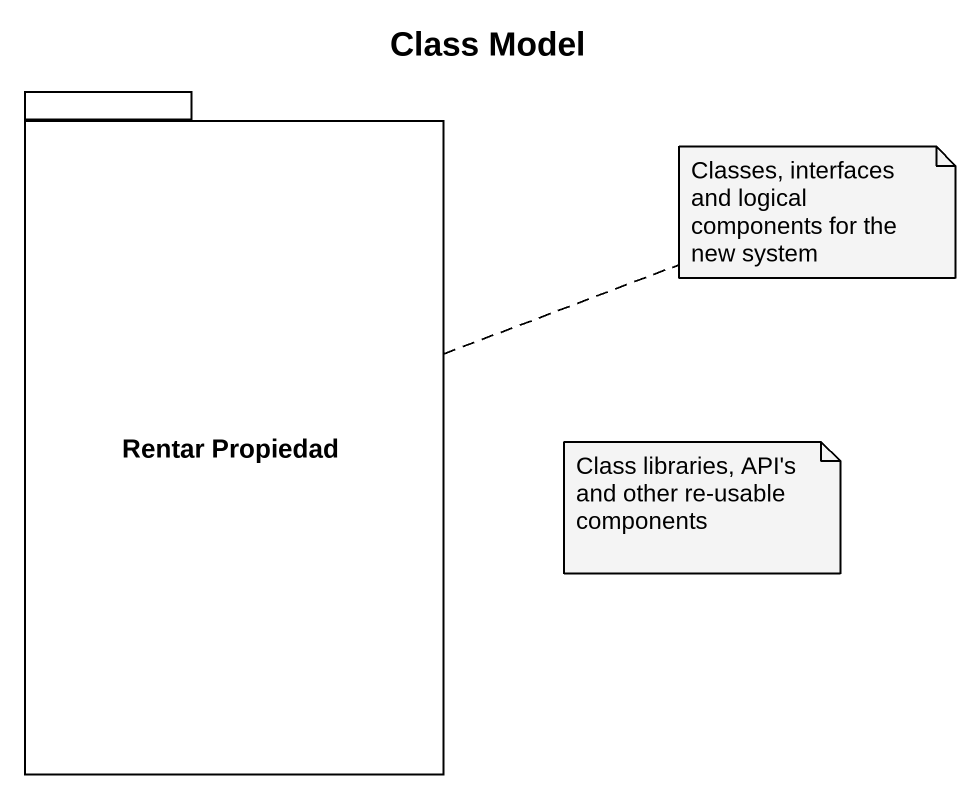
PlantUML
@startuml
title Class Model
package "Rentar Propiedad" as Rentar_Propiedad {
}
note right of Rentar_Propiedad : Classes, interfaces and logical components for the new system
note as N2
  Class libraries, API's and other re-usable components
end note
@enduml
